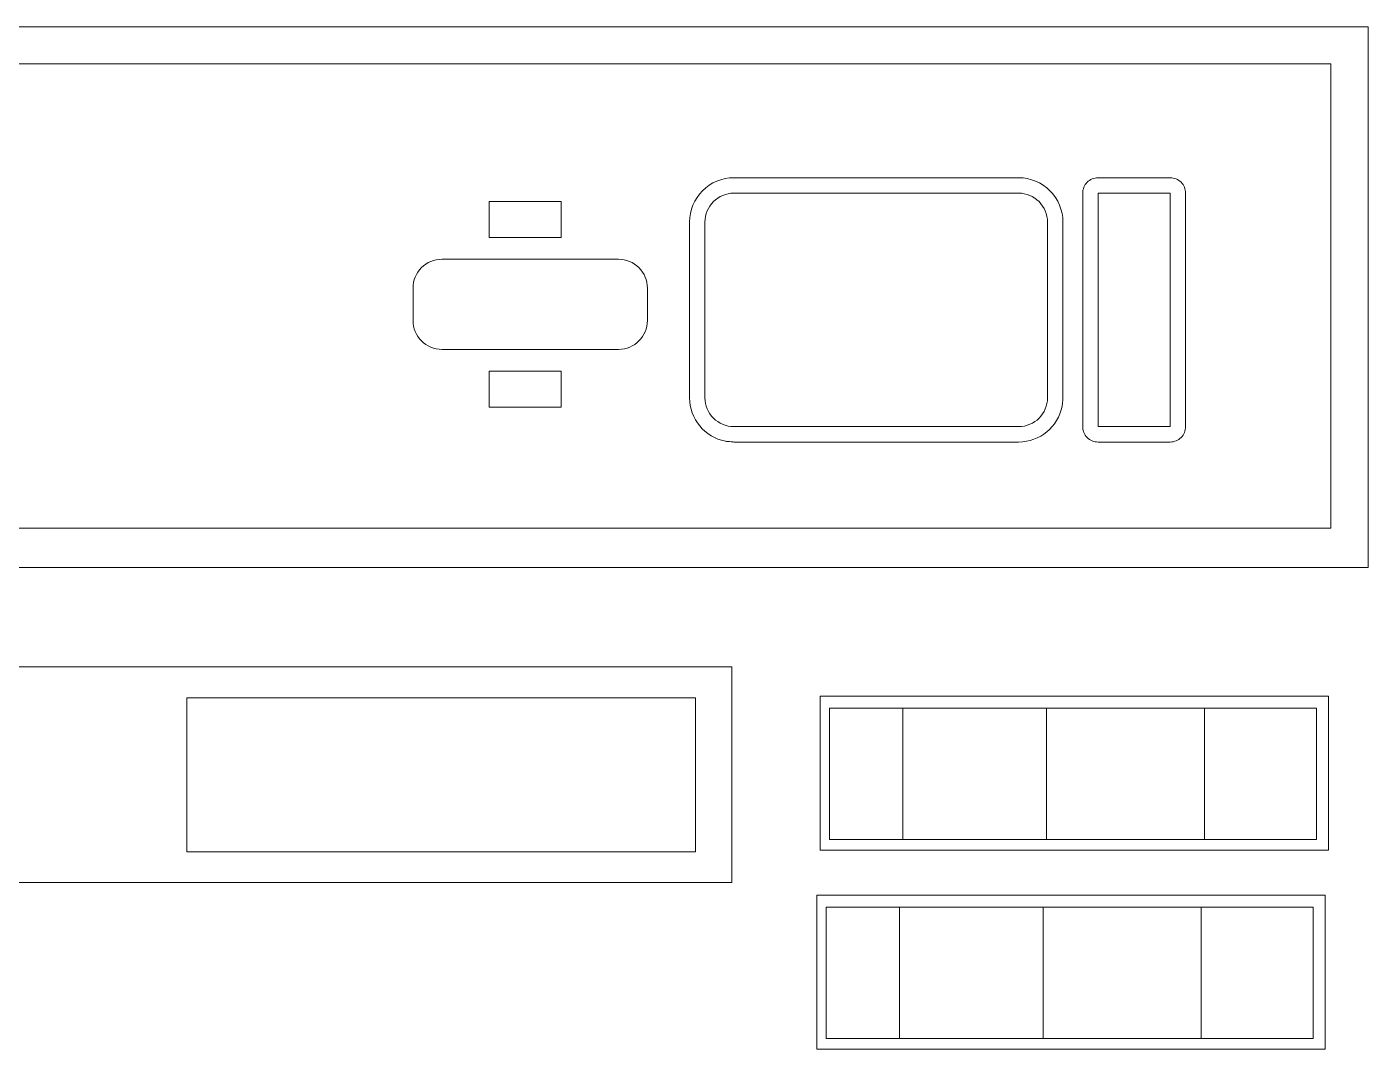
# Model space of a CAD drawing. Header units: centimetres. Extents: x -259 to 261, y 17 to 228.
# Drawn here: x -17.39 to -9.91, y 176.25 to 181.95 of the extents above; entities that cross this region are included whole.
import ezdxf

# ---------------------------------------------------------------- set-up
doc = ezdxf.new("R2010")
doc.units = ezdxf.units.CM
doc.header["$MEASUREMENT"] = 0
doc.layers.add('layer 1', color=7, linetype='Continuous')

msp = doc.modelspace()

# ---------------------------------------------------------------- linework, layer by layer
at = {"layer": 'layer 1', "color": 250, "lineweight": 9}
for points, knots in [([(-10.81166, 178.933), (-10.81166, 178.933), (-9.9078, 178.933), (-9.9078, 178.933), (-9.9078, 178.933), (-9.9078, 178.933), (-9.9078, 181.95142), (-9.9078, 181.95142), (-9.9078, 181.95142), (-9.9078, 181.95142), (-10.81166, 181.95142), (-10.81166, 181.95142), (-10.81166, 181.95142), (-10.81166, 181.95142), (-24.09353, 181.95142), (-24.09353, 181.95142), (-24.09353, 181.95142), (-24.09353, 181.95142), (-24.99739, 181.95142), (-24.99739, 181.95142), (-24.99739, 181.95142), (-24.99739, 181.95142), (-24.99739, 178.933), (-24.99739, 178.933), (-24.99739, 178.933), (-24.99739, 178.933), (-24.09353, 178.933), (-24.09353, 178.933), (-24.09353, 178.933), (-24.09353, 178.933), (-10.81166, 178.933), (-10.81166, 178.933), (-10.81166, 178.933), (-10.81166, 178.933), (-10.81166, 178.933), (-10.81166, 178.933)], [0, 0, 0, 0, 0.1, 0.1, 0.1, 0.1, 0.2, 0.2, 0.2, 0.2, 0.3, 0.3, 0.3, 0.3, 0.4, 0.4, 0.4, 0.4, 0.5, 0.5, 0.5, 0.5, 0.6, 0.6, 0.6, 0.6, 0.7, 0.7, 0.7, 0.7, 0.8, 0.8, 0.8, 0.8, 1, 1, 1, 1]), ([(-14.81467, 180.7758), (-14.81467, 180.7758), (-14.4122, 180.7758), (-14.4122, 180.7758), (-14.4122, 180.7758), (-14.4122, 180.7758), (-14.4122, 180.97703), (-14.4122, 180.97703), (-14.4122, 180.97703), (-14.4122, 180.97703), (-14.81467, 180.97703), (-14.81467, 180.97703), (-14.81467, 180.97703), (-14.81467, 180.97703), (-14.81467, 180.7758), (-14.81467, 180.7758), (-14.81467, 180.7758), (-14.81467, 180.7758), (-14.81467, 180.7758), (-14.81467, 180.7758)], [0, 0, 0, 0, 0.1666667, 0.1666667, 0.1666667, 0.1666667, 0.3333333, 0.3333333, 0.3333333, 0.3333333, 0.5, 0.5, 0.5, 0.5, 0.6666667, 0.6666667, 0.6666667, 0.6666667, 1, 1, 1, 1]), ([(-11.69765, 179.88121), (-11.69765, 179.88121), (-11.69765, 180.86197), (-11.69765, 180.86197), (-11.69765, 180.86197), (-11.69765, 180.86197), (-11.69844, 180.8779), (-11.69844, 180.8779), (-11.69844, 180.8779), (-11.69844, 180.8779), (-11.70077, 180.89355), (-11.70077, 180.89355), (-11.70077, 180.89355), (-11.70077, 180.89355), (-11.7046, 180.90883), (-11.7046, 180.90883), (-11.7046, 180.90883), (-11.7046, 180.90883), (-11.7099, 180.92361), (-11.7099, 180.92361), (-11.7099, 180.92361), (-11.7099, 180.92361), (-11.71661, 180.93781), (-11.71661, 180.93781), (-11.71661, 180.93781), (-11.71661, 180.93781), (-11.72469, 180.95131), (-11.72469, 180.95131), (-11.72469, 180.95131), (-11.72469, 180.95131), (-11.7341, 180.96402), (-11.7341, 180.96402), (-11.7341, 180.96402), (-11.7341, 180.96402), (-11.74479, 180.97581), (-11.74479, 180.97581), (-11.74479, 180.97581), (-11.74479, 180.97581), (-11.75659, 180.98652), (-11.75659, 180.98652), (-11.75659, 180.98652), (-11.75659, 180.98652), (-11.7693, 180.99593), (-11.7693, 180.99593), (-11.7693, 180.99593), (-11.7693, 180.99593), (-11.7828, 181.00401), (-11.7828, 181.00401), (-11.7828, 181.00401), (-11.7828, 181.00401), (-11.797, 181.01072), (-11.797, 181.01072), (-11.797, 181.01072), (-11.797, 181.01072), (-11.81179, 181.01601), (-11.81179, 181.01601), (-11.81179, 181.01601), (-11.81179, 181.01601), (-11.82707, 181.01984), (-11.82707, 181.01984), (-11.82707, 181.01984), (-11.82707, 181.01984), (-11.84272, 181.02217), (-11.84272, 181.02217), (-11.84272, 181.02217), (-11.84272, 181.02217), (-11.85865, 181.02296), (-11.85865, 181.02296), (-11.85865, 181.02296), (-11.85865, 181.02296), (-13.44842, 181.02296), (-13.44842, 181.02296), (-13.44842, 181.02296), (-13.44842, 181.02296), (-13.46434, 181.02217), (-13.46434, 181.02217), (-13.46434, 181.02217), (-13.46434, 181.02217), (-13.48, 181.01984), (-13.48, 181.01984), (-13.48, 181.01984), (-13.48, 181.01984), (-13.49527, 181.01601), (-13.49527, 181.01601), (-13.49527, 181.01601), (-13.49527, 181.01601), (-13.51005, 181.01072), (-13.51005, 181.01072), (-13.51005, 181.01072), (-13.51005, 181.01072), (-13.52425, 181.00401), (-13.52425, 181.00401), (-13.52425, 181.00401), (-13.52425, 181.00401), (-13.53775, 180.99593), (-13.53775, 180.99593), (-13.53775, 180.99593), (-13.53775, 180.99593), (-13.55047, 180.98652), (-13.55047, 180.98652), (-13.55047, 180.98652), (-13.55047, 180.98652), (-13.56226, 180.97581), (-13.56226, 180.97581), (-13.56226, 180.97581), (-13.56226, 180.97581), (-13.57295, 180.96402), (-13.57295, 180.96402), (-13.57295, 180.96402), (-13.57295, 180.96402), (-13.58235, 180.95131), (-13.58235, 180.95131), (-13.58235, 180.95131), (-13.58235, 180.95131), (-13.59044, 180.93781), (-13.59044, 180.93781), (-13.59044, 180.93781), (-13.59044, 180.93781), (-13.59715, 180.92361), (-13.59715, 180.92361), (-13.59715, 180.92361), (-13.59715, 180.92361), (-13.60244, 180.90883), (-13.60244, 180.90883), (-13.60244, 180.90883), (-13.60244, 180.90883), (-13.60628, 180.89355), (-13.60628, 180.89355), (-13.60628, 180.89355), (-13.60628, 180.89355), (-13.60862, 180.8779), (-13.60862, 180.8779), (-13.60862, 180.8779), (-13.60862, 180.8779), (-13.6094, 180.86197), (-13.6094, 180.86197), (-13.6094, 180.86197), (-13.6094, 180.86197), (-13.6094, 179.88121), (-13.6094, 179.88121), (-13.6094, 179.88121), (-13.6094, 179.88121), (-13.60858, 179.86476), (-13.60858, 179.86476), (-13.60858, 179.86476), (-13.60858, 179.86476), (-13.60613, 179.84878), (-13.60613, 179.84878), (-13.60613, 179.84878), (-13.60613, 179.84878), (-13.60217, 179.83336), (-13.60217, 179.83336), (-13.60217, 179.83336), (-13.60217, 179.83336), (-13.59676, 179.81857), (-13.59676, 179.81857), (-13.59676, 179.81857), (-13.59676, 179.81857), (-13.58997, 179.8045), (-13.58997, 179.8045), (-13.58997, 179.8045), (-13.58997, 179.8045), (-13.58192, 179.79122), (-13.58192, 179.79122), (-13.58192, 179.79122), (-13.58192, 179.79122), (-13.57264, 179.77883), (-13.57264, 179.77883), (-13.57264, 179.77883), (-13.57264, 179.77883), (-13.56226, 179.7674), (-13.56226, 179.7674), (-13.56226, 179.7674), (-13.56226, 179.7674), (-13.55083, 179.757), (-13.55083, 179.757), (-13.55083, 179.757), (-13.55083, 179.757), (-13.53843, 179.74774), (-13.53843, 179.74774), (-13.53843, 179.74774), (-13.53843, 179.74774), (-13.52516, 179.73967), (-13.52516, 179.73967), (-13.52516, 179.73967), (-13.52516, 179.73967), (-13.51109, 179.73289), (-13.51109, 179.73289), (-13.51109, 179.73289), (-13.51109, 179.73289), (-13.49629, 179.72747), (-13.49629, 179.72747), (-13.49629, 179.72747), (-13.49629, 179.72747), (-13.48087, 179.72351), (-13.48087, 179.72351), (-13.48087, 179.72351), (-13.48087, 179.72351), (-13.46489, 179.72106), (-13.46489, 179.72106), (-13.46489, 179.72106), (-13.46489, 179.72106), (-13.44842, 179.72023), (-13.44842, 179.72023), (-13.44842, 179.72023), (-13.44842, 179.72023), (-11.85865, 179.72023), (-11.85865, 179.72023), (-11.85865, 179.72023), (-11.85865, 179.72023), (-11.84218, 179.72106), (-11.84218, 179.72106), (-11.84218, 179.72106), (-11.84218, 179.72106), (-11.82619, 179.72351), (-11.82619, 179.72351), (-11.82619, 179.72351), (-11.82619, 179.72351), (-11.81076, 179.72747), (-11.81076, 179.72747), (-11.81076, 179.72747), (-11.81076, 179.72747), (-11.79597, 179.73289), (-11.79597, 179.73289), (-11.79597, 179.73289), (-11.79597, 179.73289), (-11.7819, 179.73967), (-11.7819, 179.73967), (-11.7819, 179.73967), (-11.7819, 179.73967), (-11.76862, 179.74774), (-11.76862, 179.74774), (-11.76862, 179.74774), (-11.76862, 179.74774), (-11.75623, 179.757), (-11.75623, 179.757), (-11.75623, 179.757), (-11.75623, 179.757), (-11.7448, 179.7674), (-11.7448, 179.7674), (-11.7448, 179.7674), (-11.7448, 179.7674), (-11.73441, 179.77883), (-11.73441, 179.77883), (-11.73441, 179.77883), (-11.73441, 179.77883), (-11.72514, 179.79122), (-11.72514, 179.79122), (-11.72514, 179.79122), (-11.72514, 179.79122), (-11.71708, 179.8045), (-11.71708, 179.8045), (-11.71708, 179.8045), (-11.71708, 179.8045), (-11.7103, 179.81857), (-11.7103, 179.81857), (-11.7103, 179.81857), (-11.7103, 179.81857), (-11.70489, 179.83336), (-11.70489, 179.83336), (-11.70489, 179.83336), (-11.70489, 179.83336), (-11.70092, 179.84878), (-11.70092, 179.84878), (-11.70092, 179.84878), (-11.70092, 179.84878), (-11.69848, 179.86476), (-11.69848, 179.86476), (-11.69848, 179.86476), (-11.69848, 179.86476), (-11.69765, 179.88121), (-11.69765, 179.88121), (-11.69765, 179.88121), (-11.69765, 179.88121), (-11.69765, 179.88121), (-11.69765, 179.88121)], [0, 0, 0, 0, 0.0142857, 0.0142857, 0.0142857, 0.0142857, 0.0285714, 0.0285714, 0.0285714, 0.0285714, 0.0428571, 0.0428571, 0.0428571, 0.0428571, 0.0571429, 0.0571429, 0.0571429, 0.0571429, 0.0714286, 0.0714286, 0.0714286, 0.0714286, 0.0857143, 0.0857143, 0.0857143, 0.0857143, 0.1, 0.1, 0.1, 0.1, 0.1142857, 0.1142857, 0.1142857, 0.1142857, 0.1285714, 0.1285714, 0.1285714, 0.1285714, 0.1428571, 0.1428571, 0.1428571, 0.1428571, 0.1571429, 0.1571429, 0.1571429, 0.1571429, 0.1714286, 0.1714286, 0.1714286, 0.1714286, 0.1857143, 0.1857143, 0.1857143, 0.1857143, 0.2, 0.2, 0.2, 0.2, 0.2142857, 0.2142857, 0.2142857, 0.2142857, 0.2285714, 0.2285714, 0.2285714, 0.2285714, 0.2428571, 0.2428571, 0.2428571, 0.2428571, 0.2571429, 0.2571429, 0.2571429, 0.2571429, 0.2714286, 0.2714286, 0.2714286, 0.2714286, 0.2857143, 0.2857143, 0.2857143, 0.2857143, 0.3, 0.3, 0.3, 0.3, 0.3142857, 0.3142857, 0.3142857, 0.3142857, 0.3285714, 0.3285714, 0.3285714, 0.3285714, 0.3428571, 0.3428571, 0.3428571, 0.3428571, 0.3571429, 0.3571429, 0.3571429, 0.3571429, 0.3714286, 0.3714286, 0.3714286, 0.3714286, 0.3857143, 0.3857143, 0.3857143, 0.3857143, 0.4, 0.4, 0.4, 0.4, 0.4142857, 0.4142857, 0.4142857, 0.4142857, 0.4285714, 0.4285714, 0.4285714, 0.4285714, 0.4428571, 0.4428571, 0.4428571, 0.4428571, 0.4571429, 0.4571429, 0.4571429, 0.4571429, 0.4714286, 0.4714286, 0.4714286, 0.4714286, 0.4857143, 0.4857143, 0.4857143, 0.4857143, 0.5, 0.5, 0.5, 0.5, 0.5142857, 0.5142857, 0.5142857, 0.5142857, 0.5285714, 0.5285714, 0.5285714, 0.5285714, 0.5428571, 0.5428571, 0.5428571, 0.5428571, 0.5571429, 0.5571429, 0.5571429, 0.5571429, 0.5714286, 0.5714286, 0.5714286, 0.5714286, 0.5857143, 0.5857143, 0.5857143, 0.5857143, 0.6, 0.6, 0.6, 0.6, 0.6142857, 0.6142857, 0.6142857, 0.6142857, 0.6285714, 0.6285714, 0.6285714, 0.6285714, 0.6428571, 0.6428571, 0.6428571, 0.6428571, 0.6571429, 0.6571429, 0.6571429, 0.6571429, 0.6714286, 0.6714286, 0.6714286, 0.6714286, 0.6857143, 0.6857143, 0.6857143, 0.6857143, 0.7, 0.7, 0.7, 0.7, 0.7142857, 0.7142857, 0.7142857, 0.7142857, 0.7285714, 0.7285714, 0.7285714, 0.7285714, 0.7428571, 0.7428571, 0.7428571, 0.7428571, 0.7571429, 0.7571429, 0.7571429, 0.7571429, 0.7714286, 0.7714286, 0.7714286, 0.7714286, 0.7857143, 0.7857143, 0.7857143, 0.7857143, 0.8, 0.8, 0.8, 0.8, 0.8142857, 0.8142857, 0.8142857, 0.8142857, 0.8285714, 0.8285714, 0.8285714, 0.8285714, 0.8428571, 0.8428571, 0.8428571, 0.8428571, 0.8571429, 0.8571429, 0.8571429, 0.8571429, 0.8714286, 0.8714286, 0.8714286, 0.8714286, 0.8857143, 0.8857143, 0.8857143, 0.8857143, 0.9, 0.9, 0.9, 0.9, 0.9142857, 0.9142857, 0.9142857, 0.9142857, 0.9285714, 0.9285714, 0.9285714, 0.9285714, 0.9428571, 0.9428571, 0.9428571, 0.9428571, 0.9571429, 0.9571429, 0.9571429, 0.9571429, 0.9714286, 0.9714286, 0.9714286, 0.9714286, 1, 1, 1, 1]), ([(-11.41536, 179.72023), (-11.41536, 179.72023), (-11.41536, 181.02296), (-11.41536, 181.02296), (-11.41536, 181.02296), (-11.41536, 181.02296), (-11.01285, 181.02296), (-11.01285, 181.02296), (-11.01285, 181.02296), (-11.01285, 181.02296), (-11.01285, 179.72023), (-11.01285, 179.72023), (-11.01285, 179.72023), (-11.01285, 179.72023), (-11.41536, 179.72023), (-11.41536, 179.72023), (-11.41536, 179.72023), (-11.41536, 179.72023), (-11.41536, 179.72023), (-11.41536, 179.72023)], [0, 0, 0, 0, 0.1666667, 0.1666667, 0.1666667, 0.1666667, 0.3333333, 0.3333333, 0.3333333, 0.3333333, 0.5, 0.5, 0.5, 0.5, 0.6666667, 0.6666667, 0.6666667, 0.6666667, 1, 1, 1, 1]), ([(-15.23895, 180.31231), (-15.23895, 180.31231), (-15.23895, 180.49347), (-15.23895, 180.49347), (-15.23895, 180.49347), (-15.23895, 180.49347), (-15.23816, 180.50938), (-15.23816, 180.50938), (-15.23816, 180.50938), (-15.23816, 180.50938), (-15.23582, 180.52503), (-15.23582, 180.52503), (-15.23582, 180.52503), (-15.23582, 180.52503), (-15.23199, 180.54029), (-15.23199, 180.54029), (-15.23199, 180.54029), (-15.23199, 180.54029), (-15.22669, 180.55507), (-15.22669, 180.55507), (-15.22669, 180.55507), (-15.22669, 180.55507), (-15.21998, 180.56928), (-15.21998, 180.56928), (-15.21998, 180.56928), (-15.21998, 180.56928), (-15.2119, 180.58279), (-15.2119, 180.58279), (-15.2119, 180.58279), (-15.2119, 180.58279), (-15.20249, 180.5955), (-15.20249, 180.5955), (-15.20249, 180.5955), (-15.20249, 180.5955), (-15.19181, 180.60731), (-15.19181, 180.60731), (-15.19181, 180.60731), (-15.19181, 180.60731), (-15.17998, 180.618), (-15.17998, 180.618), (-15.17998, 180.618), (-15.17998, 180.618), (-15.16726, 180.6274), (-15.16726, 180.6274), (-15.16726, 180.6274), (-15.16726, 180.6274), (-15.15375, 180.63548), (-15.15375, 180.63548), (-15.15375, 180.63548), (-15.15375, 180.63548), (-15.13955, 180.64217), (-15.13955, 180.64217), (-15.13955, 180.64217), (-15.13955, 180.64217), (-15.12476, 180.64746), (-15.12476, 180.64746), (-15.12476, 180.64746), (-15.12476, 180.64746), (-15.10949, 180.6513), (-15.10949, 180.6513), (-15.10949, 180.6513), (-15.10949, 180.6513), (-15.09385, 180.65363), (-15.09385, 180.65363), (-15.09385, 180.65363), (-15.09385, 180.65363), (-15.07792, 180.65441), (-15.07792, 180.65441), (-15.07792, 180.65441), (-15.07792, 180.65441), (-14.09188, 180.65441), (-14.09188, 180.65441), (-14.09188, 180.65441), (-14.09188, 180.65441), (-14.07596, 180.65363), (-14.07596, 180.65363), (-14.07596, 180.65363), (-14.07596, 180.65363), (-14.06031, 180.6513), (-14.06031, 180.6513), (-14.06031, 180.6513), (-14.06031, 180.6513), (-14.04503, 180.64746), (-14.04503, 180.64746), (-14.04503, 180.64746), (-14.04503, 180.64746), (-14.03024, 180.64217), (-14.03024, 180.64217), (-14.03024, 180.64217), (-14.03024, 180.64217), (-14.01604, 180.63548), (-14.01604, 180.63548), (-14.01604, 180.63548), (-14.01604, 180.63548), (-14.00252, 180.6274), (-14.00252, 180.6274), (-14.00252, 180.6274), (-14.00252, 180.6274), (-13.98981, 180.618), (-13.98981, 180.618), (-13.98981, 180.618), (-13.98981, 180.618), (-13.978, 180.60731), (-13.978, 180.60731), (-13.978, 180.60731), (-13.978, 180.60731), (-13.96732, 180.5955), (-13.96732, 180.5955), (-13.96732, 180.5955), (-13.96732, 180.5955), (-13.95791, 180.58279), (-13.95791, 180.58279), (-13.95791, 180.58279), (-13.95791, 180.58279), (-13.94982, 180.56928), (-13.94982, 180.56928), (-13.94982, 180.56928), (-13.94982, 180.56928), (-13.94312, 180.55507), (-13.94312, 180.55507), (-13.94312, 180.55507), (-13.94312, 180.55507), (-13.93782, 180.54029), (-13.93782, 180.54029), (-13.93782, 180.54029), (-13.93782, 180.54029), (-13.93398, 180.52503), (-13.93398, 180.52503), (-13.93398, 180.52503), (-13.93398, 180.52503), (-13.93164, 180.50938), (-13.93164, 180.50938), (-13.93164, 180.50938), (-13.93164, 180.50938), (-13.93085, 180.49347), (-13.93085, 180.49347), (-13.93085, 180.49347), (-13.93085, 180.49347), (-13.93085, 180.31231), (-13.93085, 180.31231), (-13.93085, 180.31231), (-13.93085, 180.31231), (-13.93169, 180.29586), (-13.93169, 180.29586), (-13.93169, 180.29586), (-13.93169, 180.29586), (-13.93413, 180.27988), (-13.93413, 180.27988), (-13.93413, 180.27988), (-13.93413, 180.27988), (-13.93809, 180.26446), (-13.93809, 180.26446), (-13.93809, 180.26446), (-13.93809, 180.26446), (-13.9435, 180.24967), (-13.9435, 180.24967), (-13.9435, 180.24967), (-13.9435, 180.24967), (-13.95029, 180.2356), (-13.95029, 180.2356), (-13.95029, 180.2356), (-13.95029, 180.2356), (-13.95835, 180.22232), (-13.95835, 180.22232), (-13.95835, 180.22232), (-13.95835, 180.22232), (-13.96762, 180.20993), (-13.96762, 180.20993), (-13.96762, 180.20993), (-13.96762, 180.20993), (-13.97801, 180.1985), (-13.97801, 180.1985), (-13.97801, 180.1985), (-13.97801, 180.1985), (-13.98944, 180.1881), (-13.98944, 180.1881), (-13.98944, 180.1881), (-13.98944, 180.1881), (-14.00184, 180.17884), (-14.00184, 180.17884), (-14.00184, 180.17884), (-14.00184, 180.17884), (-14.01511, 180.17077), (-14.01511, 180.17077), (-14.01511, 180.17077), (-14.01511, 180.17077), (-14.02919, 180.16399), (-14.02919, 180.16399), (-14.02919, 180.16399), (-14.02919, 180.16399), (-14.04398, 180.15857), (-14.04398, 180.15857), (-14.04398, 180.15857), (-14.04398, 180.15857), (-14.05942, 180.15461), (-14.05942, 180.15461), (-14.05942, 180.15461), (-14.05942, 180.15461), (-14.07542, 180.15216), (-14.07542, 180.15216), (-14.07542, 180.15216), (-14.07542, 180.15216), (-14.09188, 180.15133), (-14.09188, 180.15133), (-14.09188, 180.15133), (-14.09188, 180.15133), (-15.07792, 180.15133), (-15.07792, 180.15133), (-15.07792, 180.15133), (-15.07792, 180.15133), (-15.09385, 180.15212), (-15.09385, 180.15212), (-15.09385, 180.15212), (-15.09385, 180.15212), (-15.10949, 180.15446), (-15.10949, 180.15446), (-15.10949, 180.15446), (-15.10949, 180.15446), (-15.12476, 180.1583), (-15.12476, 180.1583), (-15.12476, 180.1583), (-15.12476, 180.1583), (-15.13955, 180.1636), (-15.13955, 180.1636), (-15.13955, 180.1636), (-15.13955, 180.1636), (-15.15375, 180.17032), (-15.15375, 180.17032), (-15.15375, 180.17032), (-15.15375, 180.17032), (-15.16726, 180.1784), (-15.16726, 180.1784), (-15.16726, 180.1784), (-15.16726, 180.1784), (-15.17998, 180.18782), (-15.17998, 180.18782), (-15.17998, 180.18782), (-15.17998, 180.18782), (-15.19181, 180.19852), (-15.19181, 180.19852), (-15.19181, 180.19852), (-15.19181, 180.19852), (-15.20249, 180.21033), (-15.20249, 180.21033), (-15.20249, 180.21033), (-15.20249, 180.21033), (-15.2119, 180.22304), (-15.2119, 180.22304), (-15.2119, 180.22304), (-15.2119, 180.22304), (-15.21998, 180.23655), (-15.21998, 180.23655), (-15.21998, 180.23655), (-15.21998, 180.23655), (-15.22669, 180.25074), (-15.22669, 180.25074), (-15.22669, 180.25074), (-15.22669, 180.25074), (-15.23199, 180.26551), (-15.23199, 180.26551), (-15.23199, 180.26551), (-15.23199, 180.26551), (-15.23582, 180.28078), (-15.23582, 180.28078), (-15.23582, 180.28078), (-15.23582, 180.28078), (-15.23816, 180.29641), (-15.23816, 180.29641), (-15.23816, 180.29641), (-15.23816, 180.29641), (-15.23895, 180.31231), (-15.23895, 180.31231), (-15.23895, 180.31231), (-15.23895, 180.31231), (-15.23895, 180.31231), (-15.23895, 180.31231)], [0, 0, 0, 0, 0.0142857, 0.0142857, 0.0142857, 0.0142857, 0.0285714, 0.0285714, 0.0285714, 0.0285714, 0.0428571, 0.0428571, 0.0428571, 0.0428571, 0.0571429, 0.0571429, 0.0571429, 0.0571429, 0.0714286, 0.0714286, 0.0714286, 0.0714286, 0.0857143, 0.0857143, 0.0857143, 0.0857143, 0.1, 0.1, 0.1, 0.1, 0.1142857, 0.1142857, 0.1142857, 0.1142857, 0.1285714, 0.1285714, 0.1285714, 0.1285714, 0.1428571, 0.1428571, 0.1428571, 0.1428571, 0.1571429, 0.1571429, 0.1571429, 0.1571429, 0.1714286, 0.1714286, 0.1714286, 0.1714286, 0.1857143, 0.1857143, 0.1857143, 0.1857143, 0.2, 0.2, 0.2, 0.2, 0.2142857, 0.2142857, 0.2142857, 0.2142857, 0.2285714, 0.2285714, 0.2285714, 0.2285714, 0.2428571, 0.2428571, 0.2428571, 0.2428571, 0.2571429, 0.2571429, 0.2571429, 0.2571429, 0.2714286, 0.2714286, 0.2714286, 0.2714286, 0.2857143, 0.2857143, 0.2857143, 0.2857143, 0.3, 0.3, 0.3, 0.3, 0.3142857, 0.3142857, 0.3142857, 0.3142857, 0.3285714, 0.3285714, 0.3285714, 0.3285714, 0.3428571, 0.3428571, 0.3428571, 0.3428571, 0.3571429, 0.3571429, 0.3571429, 0.3571429, 0.3714286, 0.3714286, 0.3714286, 0.3714286, 0.3857143, 0.3857143, 0.3857143, 0.3857143, 0.4, 0.4, 0.4, 0.4, 0.4142857, 0.4142857, 0.4142857, 0.4142857, 0.4285714, 0.4285714, 0.4285714, 0.4285714, 0.4428571, 0.4428571, 0.4428571, 0.4428571, 0.4571429, 0.4571429, 0.4571429, 0.4571429, 0.4714286, 0.4714286, 0.4714286, 0.4714286, 0.4857143, 0.4857143, 0.4857143, 0.4857143, 0.5, 0.5, 0.5, 0.5, 0.5142857, 0.5142857, 0.5142857, 0.5142857, 0.5285714, 0.5285714, 0.5285714, 0.5285714, 0.5428571, 0.5428571, 0.5428571, 0.5428571, 0.5571429, 0.5571429, 0.5571429, 0.5571429, 0.5714286, 0.5714286, 0.5714286, 0.5714286, 0.5857143, 0.5857143, 0.5857143, 0.5857143, 0.6, 0.6, 0.6, 0.6, 0.6142857, 0.6142857, 0.6142857, 0.6142857, 0.6285714, 0.6285714, 0.6285714, 0.6285714, 0.6428571, 0.6428571, 0.6428571, 0.6428571, 0.6571429, 0.6571429, 0.6571429, 0.6571429, 0.6714286, 0.6714286, 0.6714286, 0.6714286, 0.6857143, 0.6857143, 0.6857143, 0.6857143, 0.7, 0.7, 0.7, 0.7, 0.7142857, 0.7142857, 0.7142857, 0.7142857, 0.7285714, 0.7285714, 0.7285714, 0.7285714, 0.7428571, 0.7428571, 0.7428571, 0.7428571, 0.7571429, 0.7571429, 0.7571429, 0.7571429, 0.7714286, 0.7714286, 0.7714286, 0.7714286, 0.7857143, 0.7857143, 0.7857143, 0.7857143, 0.8, 0.8, 0.8, 0.8, 0.8142857, 0.8142857, 0.8142857, 0.8142857, 0.8285714, 0.8285714, 0.8285714, 0.8285714, 0.8428571, 0.8428571, 0.8428571, 0.8428571, 0.8571429, 0.8571429, 0.8571429, 0.8571429, 0.8714286, 0.8714286, 0.8714286, 0.8714286, 0.8857143, 0.8857143, 0.8857143, 0.8857143, 0.9, 0.9, 0.9, 0.9, 0.9142857, 0.9142857, 0.9142857, 0.9142857, 0.9285714, 0.9285714, 0.9285714, 0.9285714, 0.9428571, 0.9428571, 0.9428571, 0.9428571, 0.9571429, 0.9571429, 0.9571429, 0.9571429, 0.9714286, 0.9714286, 0.9714286, 0.9714286, 1, 1, 1, 1]), ([(-14.81467, 179.82874), (-14.81467, 179.82874), (-14.81467, 180.03002), (-14.81467, 180.03002), (-14.81467, 180.03002), (-14.81467, 180.03002), (-14.4122, 180.03002), (-14.4122, 180.03002), (-14.4122, 180.03002), (-14.4122, 180.03002), (-14.4122, 179.82874), (-14.4122, 179.82874), (-14.4122, 179.82874), (-14.4122, 179.82874), (-14.81467, 179.82874), (-14.81467, 179.82874), (-14.81467, 179.82874), (-14.81467, 179.82874), (-14.81467, 179.82874), (-14.81467, 179.82874)], [0, 0, 0, 0, 0.1666667, 0.1666667, 0.1666667, 0.1666667, 0.3333333, 0.3333333, 0.3333333, 0.3333333, 0.5, 0.5, 0.5, 0.5, 0.6666667, 0.6666667, 0.6666667, 0.6666667, 1, 1, 1, 1])]:
    msp.add_open_spline(points, degree=3, knots=knots, dxfattribs=at)
at = {"layer": 'layer 1', "color": 2, "lineweight": 9}
for points, knots in [([(-24.70553, 179.15261), (-24.70553, 179.15261), (-10.11624, 179.15261), (-10.11624, 179.15261), (-10.11624, 179.15261), (-10.11624, 179.15261), (-10.11624, 181.74558), (-10.11624, 181.74558), (-10.11624, 181.74558), (-10.11624, 181.74558), (-24.70553, 181.74558), (-24.70553, 181.74558), (-24.70553, 181.74558), (-24.70553, 181.74558), (-24.70553, 179.15261), (-24.70553, 179.15261), (-24.70553, 179.15261), (-24.70553, 179.15261), (-24.70553, 179.15261), (-24.70553, 179.15261)], [0, 0, 0, 0, 0.1666667, 0.1666667, 0.1666667, 0.1666667, 0.3333333, 0.3333333, 0.3333333, 0.3333333, 0.5, 0.5, 0.5, 0.5, 0.6666667, 0.6666667, 0.6666667, 0.6666667, 1, 1, 1, 1]), ([(-11.61209, 179.87259), (-11.61179, 179.87546), (-11.61165, 179.87833), (-11.61165, 179.88121), (-11.61165, 179.88121), (-11.61165, 179.88121), (-11.61165, 180.86196), (-11.61165, 180.86196), (-11.61165, 180.86196), (-11.61168, 180.92752), (-11.63776, 180.99038), (-11.68414, 181.0367), (-11.68414, 181.0367), (-11.73052, 181.08303), (-11.7931, 181.10902), (-11.85866, 181.10896), (-11.85866, 181.10896), (-11.85866, 181.10896), (-13.44842, 181.10896), (-13.44842, 181.10896), (-13.44842, 181.10896), (-13.51397, 181.10893), (-13.57682, 181.08286), (-13.62314, 181.03648), (-13.62314, 181.03648), (-13.66946, 180.9901), (-13.69546, 180.92752), (-13.6954, 180.86197), (-13.6954, 180.86197), (-13.6954, 180.86197), (-13.6954, 179.88123), (-13.6954, 179.88123), (-13.6954, 179.88123), (-13.69545, 179.7628), (-13.61161, 179.66106), (-13.4953, 179.63873), (-13.4953, 179.63873), (-13.49338, 179.6384), (-13.49144, 179.63813), (-13.4895, 179.63794), (-13.4895, 179.63794), (-13.47822, 179.63671), (-13.46692, 179.63558), (-13.45562, 179.63454), (-13.45562, 179.63454), (-13.45323, 179.63433), (-13.45083, 179.63423), (-13.44842, 179.63423), (-13.44842, 179.63423), (-13.44842, 179.63423), (-11.85866, 179.63423), (-11.85866, 179.63423), (-11.85866, 179.63423), (-11.74022, 179.63418), (-11.63847, 179.71804), (-11.61614, 179.83435), (-11.61614, 179.83435), (-11.6159, 179.8358), (-11.61569, 179.83724), (-11.61552, 179.8387), (-11.61552, 179.8387), (-11.61428, 179.84999), (-11.61313, 179.86129), (-11.61209, 179.87259), (-11.61209, 179.87259), (-11.61209, 179.87259), (-11.61209, 179.87259), (-11.61209, 179.87259)], [0, 0, 0, 0, 0.0555556, 0.0555556, 0.0555556, 0.0555556, 0.1111111, 0.1111111, 0.1111111, 0.1111111, 0.1666667, 0.1666667, 0.1666667, 0.1666667, 0.2222222, 0.2222222, 0.2222222, 0.2222222, 0.2777778, 0.2777778, 0.2777778, 0.2777778, 0.3333333, 0.3333333, 0.3333333, 0.3333333, 0.3888889, 0.3888889, 0.3888889, 0.3888889, 0.4444444, 0.4444444, 0.4444444, 0.4444444, 0.5, 0.5, 0.5, 0.5, 0.5555556, 0.5555556, 0.5555556, 0.5555556, 0.6111111, 0.6111111, 0.6111111, 0.6111111, 0.6666667, 0.6666667, 0.6666667, 0.6666667, 0.7222222, 0.7222222, 0.7222222, 0.7222222, 0.7777778, 0.7777778, 0.7777778, 0.7777778, 0.8333333, 0.8333333, 0.8333333, 0.8333333, 0.8888889, 0.8888889, 0.8888889, 0.8888889, 1, 1, 1, 1]), ([(-11.50136, 179.72023), (-11.50135, 179.69741), (-11.49227, 179.67553), (-11.47612, 179.6594), (-11.47612, 179.6594), (-11.45998, 179.64327), (-11.43818, 179.63422), (-11.41536, 179.63423), (-11.41536, 179.63423), (-11.41536, 179.63423), (-11.01285, 179.63423), (-11.01285, 179.63423), (-11.01285, 179.63423), (-10.99003, 179.63425), (-10.96814, 179.64333), (-10.95202, 179.65948), (-10.95202, 179.65948), (-10.93588, 179.67562), (-10.92684, 179.69741), (-10.92685, 179.72023), (-10.92685, 179.72023), (-10.92685, 179.72023), (-10.92685, 181.02296), (-10.92685, 181.02296), (-10.92685, 181.02296), (-10.92686, 181.04578), (-10.93594, 181.06767), (-10.9521, 181.08379), (-10.9521, 181.08379), (-10.96824, 181.09993), (-10.99003, 181.10897), (-11.01285, 181.10896), (-11.01285, 181.10896), (-11.01285, 181.10896), (-11.41536, 181.10896), (-11.41536, 181.10896), (-11.41536, 181.10896), (-11.43818, 181.10895), (-11.46007, 181.09987), (-11.4762, 181.08372), (-11.4762, 181.08372), (-11.49233, 181.06757), (-11.50138, 181.04578), (-11.50136, 181.02296), (-11.50136, 181.02296), (-11.50136, 181.02296), (-11.50136, 179.72023), (-11.50136, 179.72023), (-11.50136, 179.72023), (-11.50136, 179.72023), (-11.50136, 179.72023), (-11.50136, 179.72023)], [0, 0, 0, 0, 0.0714286, 0.0714286, 0.0714286, 0.0714286, 0.1428571, 0.1428571, 0.1428571, 0.1428571, 0.2142857, 0.2142857, 0.2142857, 0.2142857, 0.2857143, 0.2857143, 0.2857143, 0.2857143, 0.3571429, 0.3571429, 0.3571429, 0.3571429, 0.4285714, 0.4285714, 0.4285714, 0.4285714, 0.5, 0.5, 0.5, 0.5, 0.5714286, 0.5714286, 0.5714286, 0.5714286, 0.6428571, 0.6428571, 0.6428571, 0.6428571, 0.7142857, 0.7142857, 0.7142857, 0.7142857, 0.7857143, 0.7857143, 0.7857143, 0.7857143, 0.8571429, 0.8571429, 0.8571429, 0.8571429, 1, 1, 1, 1])]:
    msp.add_open_spline(points, degree=3, knots=knots, dxfattribs=at)
at = {"layer": 'layer 1', "color": 250, "lineweight": 9}
for points in [[(-25.06886, 178.37877), (-25.06886, 178.37877), (-13.45886, 178.37877), (-13.45886, 178.37877)], [(-13.45886, 178.37877), (-13.45886, 178.37877), (-13.45886, 177.17477), (-13.45886, 177.17477)], [(-12.96683, 177.35584), (-12.96683, 177.35584), (-12.96683, 178.21584), (-12.96683, 178.21584)], [(-12.96683, 178.21584), (-12.96683, 178.21584), (-10.12883, 178.21584), (-10.12883, 178.21584)], [(-10.12883, 178.21584), (-10.12883, 178.21584), (-10.12883, 177.35584), (-10.12883, 177.35584)], [(-10.12883, 177.35584), (-10.12883, 177.35584), (-12.96683, 177.35584), (-12.96683, 177.35584)], [(-13.45886, 177.17477), (-13.45886, 177.17477), (-25.06886, 177.17477), (-25.06886, 177.17477)], [(-12.98503, 176.24544), (-12.98503, 176.24544), (-12.98503, 177.10544), (-12.98503, 177.10544)], [(-12.98503, 177.10544), (-12.98503, 177.10544), (-10.14703, 177.10544), (-10.14703, 177.10544)], [(-10.14703, 177.10544), (-10.14703, 177.10544), (-10.14703, 176.24544), (-10.14703, 176.24544)], [(-10.14703, 176.24544), (-10.14703, 176.24544), (-12.98503, 176.24544), (-12.98503, 176.24544)]]:
    msp.add_open_spline(points, degree=3, dxfattribs=at)
at = {"layer": 'layer 1', "color": 2, "lineweight": 9}
for points in [[(-16.50098, 178.20677), (-16.50098, 178.20677), (-16.50098, 177.34677), (-16.50098, 177.34677)], [(-13.66298, 178.20677), (-13.66298, 178.20677), (-16.50098, 178.20677), (-16.50098, 178.20677)], [(-13.66298, 177.34677), (-13.66298, 177.34677), (-13.66298, 178.20677), (-13.66298, 178.20677)], [(-16.50098, 177.34677), (-16.50098, 177.34677), (-13.66298, 177.34677), (-13.66298, 177.34677)]]:
    msp.add_open_spline(points, degree=3, dxfattribs=at)
at = {"layer": 'layer 1', "color": 2, "lineweight": 20}
for points in [[(-12.91506, 177.41508), (-12.91506, 177.41508), (-10.19594, 177.41508), (-10.19594, 177.41508), (-10.19594, 177.41508), (-10.19594, 177.41508), (-10.19594, 178.14891), (-10.19594, 178.14891), (-10.19594, 178.14891), (-10.19594, 178.14891), (-12.91506, 178.14891), (-12.91506, 178.14891), (-12.91506, 178.14891), (-12.91506, 178.14891), (-12.91506, 177.41508), (-12.91506, 177.41508)], [(-12.93326, 176.30468), (-12.93326, 176.30468), (-10.21414, 176.30468), (-10.21414, 176.30468), (-10.21414, 176.30468), (-10.21414, 176.30468), (-10.21414, 177.03851), (-10.21414, 177.03851), (-10.21414, 177.03851), (-10.21414, 177.03851), (-12.93326, 177.03851), (-12.93326, 177.03851), (-12.93326, 177.03851), (-12.93326, 177.03851), (-12.93326, 176.30468), (-12.93326, 176.30468)]]:
    msp.add_open_spline(points, degree=3, knots=[0, 0, 0, 0, 0.2, 0.2, 0.2, 0.2, 0.4, 0.4, 0.4, 0.4, 0.6, 0.6, 0.6, 0.6, 1, 1, 1, 1], dxfattribs=at)
for points in [[(-12.50549, 178.1489), (-12.50549, 178.1489), (-12.50549, 177.41507), (-12.50549, 177.41507)], [(-11.7034, 178.1489), (-11.7034, 178.1489), (-11.7034, 177.41507), (-11.7034, 177.41507)], [(-10.82168, 178.1489), (-10.82168, 178.1489), (-10.82168, 177.41507), (-10.82168, 177.41507)], [(-12.52369, 177.0385), (-12.52369, 177.0385), (-12.52369, 176.30467), (-12.52369, 176.30467)], [(-11.7216, 177.0385), (-11.7216, 177.0385), (-11.7216, 176.30467), (-11.7216, 176.30467)], [(-10.83987, 177.0385), (-10.83987, 177.0385), (-10.83987, 176.30467), (-10.83987, 176.30467)]]:
    msp.add_open_spline(points, degree=3, dxfattribs=at)

doc.saveas('drawing.dxf')
